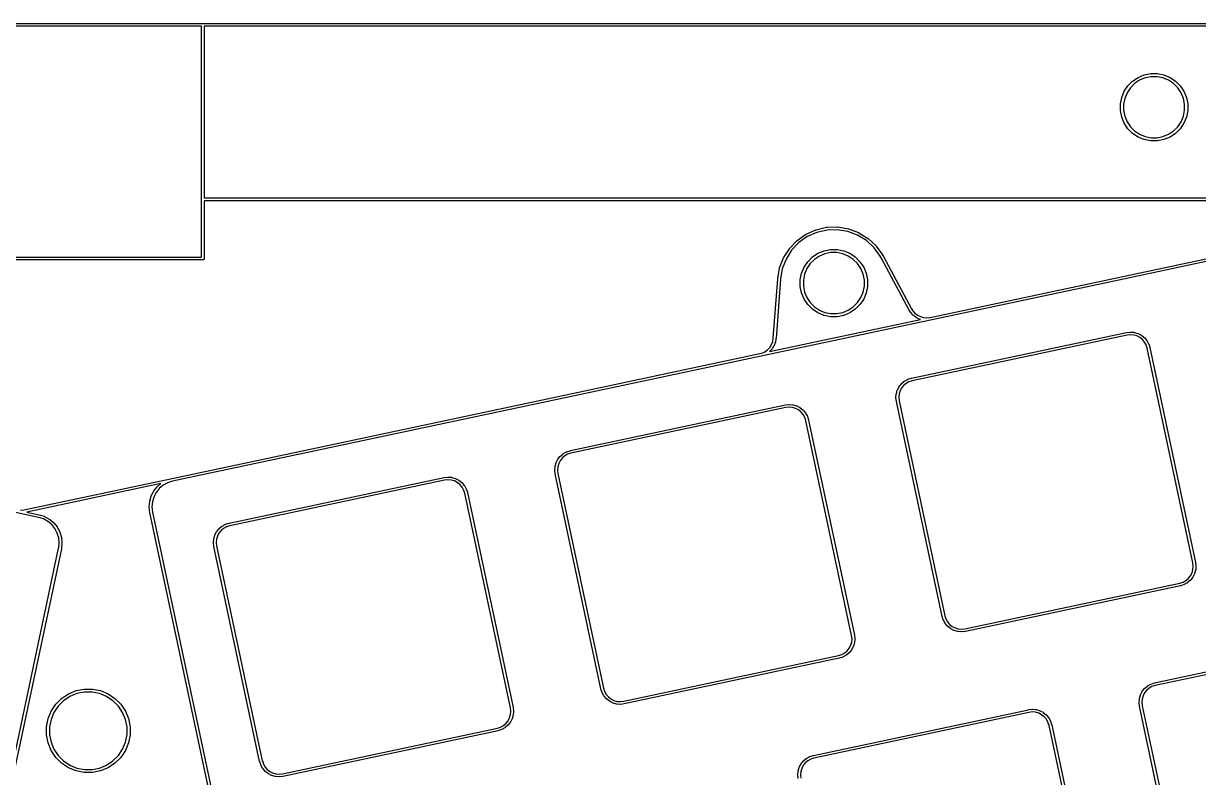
# Model space of a CAD drawing. Extents: x 59 to 2996, y -153 to 1402.
# Drawn here: x 655 to 719.1, y 512.1 to 553.3 of the extents above; entities that cross this region are included whole.
import ezdxf

# ---------------------------------------------------------------- set-up
doc = ezdxf.new("R2010")
doc.units = 0
doc.layers.add('BLACK', color=7, linetype='CONTINUOUS')

msp = doc.modelspace()

# ---------------------------------------------------------------- linework, layer by layer
at = {"layer": 'BLACK', "linetype": 'Continuous'}
for p, q in [((654.057, 553.249), (664.75, 553.249)), ((664.679, 553.099), (654.129, 553.099)), ((664.679, 553.031), (664.679, 553.099)), ((664.75, 553.249), (664.754, 553.25)), ((664.754, 553.25), (664.757, 553.249)), ((664.757, 553.249), (809.125, 553.249)), ((809.125, 553.099), (664.829, 553.099)), ((664.829, 553.099), (664.829, 543.719)), ((664.679, 551.178), (664.679, 553.031)), ((664.679, 543.648), (664.679, 551.178)), ((664.679, 551.178), (664.679, 551.178)), ((715.277, 549.845), (715.532, 550.101)), ((715.64, 549.969), (715.408, 549.737)), ((715.532, 550.101), (715.833, 550.301)), ((715.913, 550.152), (715.64, 549.969)), ((715.833, 550.301), (716.167, 550.44)), ((716.217, 550.277), (715.913, 550.152)), ((716.167, 550.44), (716.522, 550.51)), ((716.539, 550.341), (716.217, 550.277)), ((716.522, 550.51), (716.884, 550.51)), ((716.867, 550.341), (716.539, 550.341)), ((717.189, 550.277), (716.867, 550.341)), ((716.884, 550.51), (717.238, 550.44)), ((717.492, 550.152), (717.189, 550.277)), ((717.238, 550.44), (717.572, 550.301)), ((717.765, 549.969), (717.492, 550.152)), ((717.572, 550.301), (717.873, 550.101)), ((717.998, 549.737), (717.765, 549.969)), ((717.873, 550.101), (718.129, 549.845)), ((714.937, 549.21), (715.076, 549.544)), ((715.076, 549.544), (715.277, 549.845)), ((715.226, 549.464), (715.1, 549.161)), ((715.408, 549.737), (715.226, 549.464)), ((718.18, 549.464), (717.998, 549.737)), ((718.129, 549.845), (718.33, 549.544)), ((718.306, 549.161), (718.18, 549.464)), ((718.33, 549.544), (718.468, 549.21)), ((714.867, 548.855), (714.937, 549.21)), ((714.867, 548.494), (714.867, 548.855)), ((715.1, 549.161), (715.036, 548.839)), ((715.036, 548.839), (715.036, 548.51)), ((718.37, 548.839), (718.306, 549.161)), ((718.37, 548.51), (718.37, 548.839)), ((718.468, 549.21), (718.539, 548.855)), ((718.539, 548.855), (718.539, 548.494)), ((714.937, 548.139), (714.867, 548.494)), ((715.076, 547.805), (714.937, 548.139)), ((715.036, 548.51), (715.1, 548.188)), ((715.1, 548.188), (715.226, 547.885)), ((718.18, 547.885), (718.306, 548.188)), ((718.306, 548.188), (718.37, 548.51)), ((718.468, 548.139), (718.33, 547.805)), ((718.539, 548.494), (718.468, 548.139)), ((715.277, 547.504), (715.076, 547.805)), ((715.226, 547.885), (715.408, 547.612)), ((715.532, 547.248), (715.277, 547.504)), ((715.408, 547.612), (715.64, 547.38)), ((715.64, 547.38), (715.913, 547.197)), ((717.492, 547.197), (717.765, 547.38)), ((717.765, 547.38), (717.998, 547.612)), ((718.129, 547.504), (717.873, 547.248)), ((717.998, 547.612), (718.18, 547.885)), ((718.33, 547.805), (718.129, 547.504)), ((715.833, 547.047), (715.532, 547.248)), ((716.167, 546.909), (715.833, 547.047)), ((715.913, 547.197), (716.217, 547.071)), ((716.522, 546.838), (716.167, 546.909)), ((716.217, 547.071), (716.539, 547.007)), ((716.884, 546.838), (716.522, 546.838)), ((716.539, 547.007), (716.867, 547.007)), ((716.867, 547.007), (717.189, 547.071)), ((717.238, 546.909), (716.884, 546.838)), ((717.189, 547.071), (717.492, 547.197)), ((717.572, 547.047), (717.238, 546.909)), ((717.873, 547.248), (717.572, 547.047)), ((664.678, 543.644), (664.679, 543.648)), ((664.679, 543.641), (664.678, 543.644)), ((664.679, 540.484), (664.679, 543.641)), ((664.829, 543.719), (735.174, 543.719)), ((734.469, 543.569), (664.829, 543.569)), ((664.829, 543.569), (664.829, 540.412)), ((735.19, 543.569), (714.774, 539.23)), ((655.783, 526.269), (578.992, 542.592)), ((697.207, 541.394), (697.685, 541.733)), ((697.766, 541.606), (697.3, 541.276)), ((697.685, 541.733), (697.685, 541.733)), ((697.685, 541.733), (697.685, 541.733)), ((697.685, 541.733), (697.686, 541.733)), ((697.686, 541.733), (697.692, 541.737)), ((697.692, 541.737), (697.698, 541.74)), ((697.698, 541.74), (698.232, 541.979)), ((698.287, 541.84), (697.766, 541.606)), ((698.232, 541.979), (698.233, 541.98)), ((698.232, 541.979), (698.232, 541.979)), ((698.232, 541.979), (698.232, 541.979)), ((698.233, 541.98), (698.239, 541.982)), ((698.239, 541.982), (698.246, 541.984)), ((698.246, 541.984), (698.817, 542.115)), ((698.843, 541.967), (698.287, 541.84)), ((698.817, 542.115), (698.817, 542.115)), ((698.817, 542.115), (698.817, 542.115)), ((698.817, 542.115), (698.818, 542.115)), ((698.818, 542.115), (698.824, 542.116)), ((698.824, 542.116), (698.831, 542.117)), ((698.831, 542.117), (699.416, 542.135)), ((699.414, 541.985), (698.843, 541.967)), ((699.977, 541.891), (699.414, 541.985)), ((699.416, 542.135), (699.416, 542.135)), ((699.416, 542.135), (699.416, 542.135)), ((699.416, 542.135), (699.417, 542.135)), ((699.417, 542.135), (699.424, 542.134)), ((699.424, 542.134), (699.431, 542.134)), ((699.431, 542.134), (700.008, 542.038)), ((700.511, 541.689), (699.977, 541.891)), ((700.008, 542.038), (700.009, 542.037)), ((700.009, 542.037), (700.016, 542.036)), ((700.016, 542.036), (700.023, 542.034)), ((700.023, 542.034), (700.57, 541.827)), ((700.995, 541.388), (700.511, 541.689)), ((700.57, 541.827), (700.571, 541.827)), ((700.571, 541.827), (700.577, 541.824)), ((700.577, 541.824), (700.584, 541.821)), ((700.584, 541.821), (701.081, 541.512)), ((696.472, 540.453), (696.785, 540.948)), ((696.785, 540.949), (696.789, 540.954)), ((696.785, 540.948), (696.785, 540.949)), ((696.785, 540.948), (696.785, 540.948)), ((696.785, 540.948), (696.785, 540.948)), ((696.789, 540.954), (696.794, 540.959)), ((696.794, 540.959), (697.196, 541.384)), ((697.3, 541.276), (696.908, 540.862)), ((697.196, 541.384), (697.197, 541.385)), ((697.197, 541.385), (697.202, 541.39)), ((697.202, 541.39), (697.207, 541.394)), ((698.681, 540.832), (699.036, 540.903)), ((699.036, 540.903), (699.397, 540.903)), ((699.397, 540.903), (699.752, 540.832)), ((701.412, 540.998), (700.995, 541.388)), ((701.081, 541.512), (701.081, 541.512)), ((701.081, 541.512), (701.081, 541.512)), ((701.081, 541.512), (701.082, 541.511)), ((701.082, 541.511), (701.087, 541.507)), ((701.087, 541.507), (701.092, 541.503)), ((701.092, 541.503), (701.52, 541.103)), ((701.748, 540.533), (701.412, 540.998)), ((701.52, 541.103), (701.52, 541.103)), ((701.52, 541.103), (701.52, 541.103)), ((701.52, 541.103), (701.521, 541.102)), ((701.521, 541.102), (701.525, 541.097)), ((701.525, 541.097), (701.53, 541.092)), ((701.53, 541.092), (701.872, 540.617)), ((655.207, 540.334), (654.057, 540.334)), ((654.129, 540.484), (655.207, 540.484)), ((655.207, 540.484), (663.6, 540.484)), ((663.607, 540.334), (655.207, 540.334)), ((655.207, 540.334), (655.207, 540.334)), ((663.6, 540.484), (664.679, 540.484)), ((663.6, 540.484), (663.6, 540.484)), ((664.75, 540.334), (663.607, 540.334)), ((663.607, 540.334), (663.607, 540.334)), ((664.754, 540.333), (664.75, 540.334)), ((664.757, 540.334), (664.754, 540.333)), ((664.768, 540.335), (664.757, 540.334)), ((664.757, 540.334), (664.757, 540.334)), ((664.782, 540.339), (664.768, 540.335)), ((664.795, 540.346), (664.782, 540.339)), ((664.807, 540.355), (664.795, 540.346)), ((664.816, 540.367), (664.807, 540.355)), ((664.807, 540.355), (664.807, 540.355)), ((664.823, 540.38), (664.816, 540.367)), ((664.827, 540.394), (664.823, 540.38)), ((664.829, 540.405), (664.827, 540.394)), ((664.829, 540.412), (664.829, 540.409)), ((664.829, 540.409), (664.829, 540.405)), ((664.829, 540.405), (664.829, 540.405)), ((696.255, 539.893), (696.466, 540.44)), ((696.603, 540.379), (696.398, 539.846)), ((696.466, 540.441), (696.469, 540.447)), ((696.466, 540.44), (696.466, 540.441)), ((696.466, 540.44), (696.466, 540.44)), ((696.466, 540.44), (696.466, 540.44)), ((696.469, 540.447), (696.472, 540.453)), ((696.908, 540.862), (696.603, 540.379)), ((697.79, 540.237), (698.046, 540.493)), ((698.154, 540.361), (697.922, 540.129)), ((698.046, 540.493), (698.347, 540.694)), ((698.427, 540.544), (698.154, 540.361)), ((698.347, 540.694), (698.681, 540.832)), ((698.73, 540.67), (698.427, 540.544)), ((699.052, 540.734), (698.73, 540.67)), ((699.381, 540.734), (699.052, 540.734)), ((699.703, 540.67), (699.381, 540.734)), ((700.006, 540.544), (699.703, 540.67)), ((699.752, 540.832), (700.086, 540.694)), ((700.279, 540.361), (700.006, 540.544)), ((700.086, 540.694), (700.387, 540.493)), ((700.511, 540.129), (700.279, 540.361)), ((700.387, 540.493), (700.643, 540.237)), ((701.793, 540.451), (701.748, 540.533)), ((703.334, 537.586), (701.793, 540.451)), ((701.872, 540.617), (701.873, 540.616)), ((701.873, 540.616), (701.874, 540.613)), ((701.874, 540.613), (701.876, 540.61)), ((701.876, 540.61), (701.923, 540.526)), ((701.923, 540.526), (701.923, 540.526)), ((701.923, 540.526), (701.925, 540.523)), ((701.925, 540.523), (701.925, 540.523)), ((701.925, 540.523), (701.925, 540.523)), ((701.925, 540.523), (703.463, 537.662)), ((704.475, 537.194), (721.572, 540.828)), ((696.152, 539.31), (696.251, 539.879)), ((696.251, 539.88), (696.253, 539.887)), ((696.251, 539.879), (696.251, 539.88)), ((696.251, 539.879), (696.251, 539.879)), ((696.251, 539.879), (696.251, 539.879)), ((696.253, 539.887), (696.255, 539.893)), ((696.398, 539.846), (696.299, 539.28)), ((697.451, 539.602), (697.589, 539.936)), ((697.589, 539.936), (697.79, 540.237)), ((697.739, 539.856), (697.614, 539.553)), ((697.922, 540.129), (697.739, 539.856)), ((700.694, 539.856), (700.511, 540.129)), ((700.643, 540.237), (700.844, 539.936)), ((700.819, 539.553), (700.694, 539.856)), ((700.844, 539.936), (700.982, 539.602)), ((695.909, 536.058), (696.15, 539.299)), ((696.299, 539.28), (696.058, 536.039)), ((696.15, 539.299), (696.152, 539.31)), ((696.152, 539.31), (696.152, 539.31)), ((697.381, 539.248), (697.451, 539.602)), ((697.381, 538.886), (697.381, 539.248)), ((697.614, 539.553), (697.55, 539.231)), ((697.55, 539.231), (697.55, 538.902)), ((700.884, 539.231), (700.819, 539.553)), ((700.884, 538.902), (700.884, 539.231)), ((700.982, 539.602), (701.053, 539.248)), ((701.053, 539.248), (701.053, 538.886)), ((714.774, 539.23), (704.499, 537.046)), ((697.451, 538.531), (697.381, 538.886)), ((697.589, 538.197), (697.451, 538.531)), ((697.55, 538.902), (697.614, 538.58)), ((697.614, 538.58), (697.739, 538.277)), ((700.694, 538.277), (700.819, 538.58)), ((700.819, 538.58), (700.884, 538.902)), ((700.982, 538.531), (700.844, 538.197)), ((701.053, 538.886), (700.982, 538.531)), ((697.79, 537.896), (697.589, 538.197)), ((697.739, 538.277), (697.922, 538.004)), ((698.046, 537.64), (697.79, 537.896)), ((697.922, 538.004), (698.154, 537.772)), ((698.154, 537.772), (698.427, 537.589)), ((700.006, 537.589), (700.279, 537.772)), ((700.279, 537.772), (700.511, 538.004)), ((700.643, 537.896), (700.387, 537.64)), ((700.511, 538.004), (700.694, 538.277)), ((700.844, 538.197), (700.643, 537.896)), ((704.499, 537.046), (685.657, 533.041)), ((695.71, 535.331), (703.943, 537.081)), ((698.347, 537.44), (698.046, 537.64)), ((698.681, 537.301), (698.347, 537.44)), ((698.427, 537.589), (698.73, 537.464)), ((699.036, 537.231), (698.681, 537.301)), ((698.73, 537.464), (699.052, 537.4)), ((699.397, 537.231), (699.036, 537.231)), ((699.052, 537.4), (699.381, 537.4)), ((699.381, 537.4), (699.703, 537.464)), ((699.752, 537.301), (699.397, 537.231)), ((699.703, 537.464), (700.006, 537.589)), ((700.086, 537.44), (699.752, 537.301)), ((700.387, 537.64), (700.086, 537.44)), ((703.335, 537.584), (703.334, 537.586)), ((703.394, 537.488), (703.335, 537.584)), ((703.397, 537.484), (703.394, 537.488)), ((703.4, 537.479), (703.397, 537.484)), ((703.527, 537.33), (703.4, 537.479)), ((703.4, 537.479), (703.4, 537.479)), ((703.463, 537.662), (703.518, 537.571)), ((703.518, 537.571), (703.636, 537.433)), ((703.532, 537.325), (703.527, 537.33)), ((703.537, 537.32), (703.532, 537.325)), ((703.69, 537.199), (703.537, 537.32)), ((703.537, 537.32), (703.537, 537.32)), ((703.537, 537.32), (703.537, 537.32)), ((703.537, 537.32), (703.537, 537.32)), ((703.636, 537.433), (703.778, 537.321)), ((703.696, 537.195), (703.69, 537.199)), ((703.702, 537.191), (703.696, 537.195)), ((703.703, 537.191), (703.702, 537.191)), ((703.876, 537.101), (703.703, 537.191)), ((703.703, 537.191), (703.703, 537.191)), ((703.703, 537.191), (703.703, 537.191)), ((703.778, 537.321), (703.938, 537.238)), ((703.883, 537.099), (703.876, 537.101)), ((703.889, 537.096), (703.883, 537.099)), ((703.89, 537.096), (703.889, 537.096)), ((703.943, 537.081), (703.89, 537.096)), ((703.938, 537.238), (704.112, 537.189)), ((704.112, 537.189), (704.292, 537.173)), ((704.292, 537.173), (704.475, 537.194)), ((704.499, 537.046), (704.499, 537.046)), ((695.813, 535.708), (695.877, 535.876)), ((695.877, 535.876), (695.909, 536.058)), ((696.02, 535.829), (695.95, 535.647)), ((696.022, 535.836), (696.02, 535.829)), ((696.024, 535.842), (696.022, 535.836)), ((696.056, 536.028), (696.024, 535.843)), ((696.024, 535.843), (696.024, 535.843)), ((696.024, 535.843), (696.024, 535.843)), ((696.024, 535.843), (696.024, 535.842)), ((696.058, 536.039), (696.056, 536.028)), ((703.46, 533.877), (715.201, 536.372)), ((715.225, 536.224), (703.491, 533.73)), ((715.201, 536.372), (715.205, 536.373)), ((715.205, 536.373), (715.399, 536.394)), ((715.205, 536.373), (715.205, 536.373)), ((715.408, 536.245), (715.225, 536.224)), ((715.399, 536.394), (715.4, 536.395)), ((715.399, 536.394), (715.399, 536.394)), ((715.4, 536.395), (715.407, 536.395)), ((715.407, 536.395), (715.414, 536.395)), ((715.588, 536.229), (715.408, 536.245)), ((715.414, 536.395), (715.608, 536.378)), ((715.762, 536.18), (715.588, 536.229)), ((715.608, 536.378), (715.609, 536.378)), ((715.609, 536.378), (715.616, 536.377)), ((715.616, 536.377), (715.622, 536.376)), ((715.622, 536.376), (715.81, 536.322)), ((715.922, 536.097), (715.762, 536.18)), ((715.81, 536.322), (715.81, 536.322)), ((715.81, 536.322), (715.811, 536.322)), ((715.811, 536.322), (715.817, 536.319)), ((715.817, 536.319), (715.824, 536.316)), ((715.824, 536.316), (715.997, 536.227)), ((716.064, 535.985), (715.922, 536.097)), ((715.997, 536.227), (715.997, 536.227)), ((715.997, 536.227), (715.997, 536.227)), ((715.997, 536.227), (715.998, 536.227)), ((715.998, 536.227), (716.004, 536.223)), ((716.004, 536.223), (716.01, 536.219)), ((716.01, 536.219), (716.163, 536.098)), ((716.181, 535.848), (716.064, 535.985)), ((716.163, 536.098), (716.163, 536.098)), ((716.163, 536.098), (716.163, 536.098)), ((716.163, 536.098), (716.163, 536.097)), ((716.163, 536.097), (716.168, 536.093)), ((716.168, 536.093), (716.173, 536.088)), ((716.173, 536.088), (716.3, 535.939)), ((716.269, 535.69), (716.181, 535.848)), ((716.3, 535.939), (716.3, 535.939)), ((716.3, 535.939), (716.3, 535.939)), ((716.3, 535.939), (716.3, 535.939)), ((716.3, 535.939), (716.304, 535.933)), ((716.304, 535.933), (716.308, 535.927)), ((716.308, 535.927), (716.403, 535.757)), ((716.403, 535.757), (716.404, 535.756)), ((684.418, 532.931), (695.176, 535.218)), ((695.176, 535.218), (695.279, 535.246)), ((695.279, 535.246), (695.445, 535.32)), ((695.445, 535.32), (695.592, 535.424)), ((695.592, 535.424), (695.716, 535.555)), ((695.83, 535.457), (695.71, 535.331)), ((695.716, 535.555), (695.813, 535.708)), ((695.834, 535.463), (695.83, 535.457)), ((695.839, 535.468), (695.834, 535.463)), ((695.943, 535.634), (695.839, 535.469)), ((695.839, 535.469), (695.839, 535.469)), ((695.839, 535.469), (695.839, 535.469)), ((695.839, 535.469), (695.839, 535.468)), ((695.946, 535.64), (695.943, 535.634)), ((695.95, 535.646), (695.946, 535.64)), ((695.95, 535.647), (695.95, 535.647)), ((695.95, 535.647), (695.95, 535.647)), ((695.95, 535.647), (695.95, 535.646)), ((716.325, 535.515), (716.269, 535.69)), ((716.326, 535.512), (716.325, 535.515)), ((718.82, 523.778), (716.326, 535.512)), ((716.404, 535.756), (716.406, 535.75)), ((716.406, 535.75), (716.409, 535.744)), ((716.409, 535.744), (716.469, 535.558)), ((716.469, 535.558), (716.47, 535.557)), ((716.47, 535.557), (716.47, 535.554)), ((716.47, 535.554), (716.471, 535.551)), ((716.471, 535.551), (716.472, 535.547)), ((716.472, 535.547), (716.472, 535.547)), ((716.472, 535.547), (718.968, 523.802)), ((703.26, 533.813), (703.446, 533.873)), ((703.446, 533.873), (703.447, 533.873)), ((703.447, 533.873), (703.45, 533.874)), ((703.45, 533.874), (703.453, 533.875)), ((703.453, 533.875), (703.456, 533.876)), ((703.456, 533.876), (703.456, 533.876)), ((703.456, 533.876), (703.46, 533.876)), ((703.46, 533.876), (703.46, 533.877)), ((703.46, 533.877), (703.46, 533.877)), ((702.628, 533.026), (702.682, 533.214)), ((702.682, 533.215), (702.685, 533.221)), ((702.682, 533.214), (702.682, 533.215)), ((702.682, 533.214), (702.682, 533.214)), ((702.682, 533.214), (702.682, 533.214)), ((702.685, 533.221), (702.687, 533.227)), ((702.687, 533.227), (702.776, 533.401)), ((702.776, 533.401), (702.777, 533.402)), ((702.777, 533.402), (702.78, 533.408)), ((702.78, 533.408), (702.784, 533.413)), ((702.784, 533.413), (702.905, 533.566)), ((702.906, 533.326), (702.824, 533.165)), ((702.905, 533.566), (702.906, 533.567)), ((702.906, 533.567), (702.911, 533.572)), ((703.018, 533.467), (702.906, 533.326)), ((702.911, 533.572), (702.916, 533.577)), ((702.916, 533.577), (703.064, 533.703)), ((703.156, 533.584), (703.018, 533.467)), ((703.064, 533.703), (703.065, 533.704)), ((703.064, 533.703), (703.064, 533.703)), ((703.064, 533.703), (703.064, 533.703)), ((703.065, 533.704), (703.071, 533.708)), ((703.071, 533.708), (703.076, 533.712)), ((703.076, 533.712), (703.247, 533.807)), ((703.313, 533.672), (703.156, 533.584)), ((703.247, 533.807), (703.254, 533.81)), ((703.247, 533.807), (703.247, 533.807)), ((703.247, 533.807), (703.247, 533.807)), ((703.247, 533.807), (703.247, 533.807)), ((703.254, 533.81), (703.26, 533.813)), ((703.488, 533.729), (703.313, 533.672)), ((703.491, 533.73), (703.488, 533.729)), ((703.491, 533.73), (703.491, 533.73)), ((663.079, 528.395), (684.418, 532.931)), ((685.657, 533.041), (663.109, 528.248)), ((702.609, 532.817), (702.625, 533.012)), ((702.609, 532.811), (702.609, 532.817)), ((702.609, 532.804), (702.609, 532.811)), ((702.609, 532.803), (702.609, 532.804)), ((702.631, 532.609), (702.609, 532.803)), ((702.625, 533.013), (702.627, 533.02)), ((702.625, 533.012), (702.625, 533.013)), ((702.627, 533.02), (702.628, 533.026)), ((702.631, 532.605), (702.631, 532.609)), ((702.631, 532.609), (702.631, 532.609)), ((705.128, 520.86), (702.631, 532.605)), ((702.774, 532.992), (702.759, 532.812)), ((702.759, 532.812), (702.779, 532.629)), ((702.824, 533.165), (702.774, 532.992)), ((702.779, 532.629), (705.274, 520.895)), ((684.826, 529.916), (696.568, 532.412)), ((696.592, 532.263), (684.858, 529.769)), ((696.568, 532.412), (696.571, 532.412)), ((696.571, 532.412), (696.765, 532.434)), ((696.571, 532.412), (696.571, 532.412)), ((696.775, 532.284), (696.592, 532.263)), ((696.765, 532.434), (696.766, 532.434)), ((696.766, 532.434), (696.773, 532.434)), ((696.773, 532.434), (696.78, 532.434)), ((696.954, 532.269), (696.775, 532.284)), ((696.78, 532.434), (696.974, 532.418)), ((697.128, 532.219), (696.954, 532.269)), ((696.974, 532.418), (696.975, 532.417)), ((696.975, 532.417), (696.982, 532.416)), ((696.982, 532.416), (696.989, 532.415)), ((696.989, 532.415), (697.176, 532.361)), ((697.288, 532.136), (697.128, 532.219)), ((697.176, 532.361), (697.176, 532.361)), ((697.176, 532.361), (697.176, 532.361)), ((697.176, 532.361), (697.177, 532.361)), ((697.177, 532.361), (697.184, 532.358)), ((697.184, 532.358), (697.19, 532.356)), ((697.19, 532.356), (697.364, 532.267)), ((697.43, 532.024), (697.288, 532.136)), ((697.364, 532.267), (697.364, 532.267)), ((697.364, 532.267), (697.364, 532.267)), ((697.364, 532.267), (697.364, 532.266)), ((697.364, 532.266), (697.37, 532.262)), ((697.37, 532.262), (697.376, 532.259)), ((697.376, 532.259), (697.529, 532.137)), ((697.547, 531.887), (697.43, 532.024)), ((697.529, 532.137), (697.53, 532.137)), ((697.53, 532.137), (697.534, 532.132)), ((697.534, 532.132), (697.539, 532.127)), ((697.539, 532.127), (697.666, 531.979)), ((697.666, 531.979), (697.667, 531.978)), ((697.667, 531.978), (697.67, 531.972)), ((697.67, 531.972), (697.674, 531.967)), ((697.674, 531.967), (697.769, 531.796)), ((697.635, 531.729), (697.547, 531.887)), ((697.692, 531.554), (697.635, 531.729)), ((697.692, 531.551), (697.692, 531.554)), ((700.187, 519.817), (697.692, 531.551)), ((697.769, 531.796), (697.769, 531.796)), ((697.769, 531.796), (697.769, 531.796)), ((697.769, 531.796), (697.77, 531.795)), ((697.77, 531.795), (697.773, 531.789)), ((697.773, 531.789), (697.775, 531.783)), ((697.775, 531.783), (697.836, 531.597)), ((697.836, 531.597), (697.836, 531.596)), ((697.836, 531.596), (697.837, 531.593)), ((697.837, 531.593), (697.838, 531.59)), ((697.838, 531.59), (697.838, 531.586)), ((697.838, 531.586), (697.838, 531.586)), ((697.838, 531.586), (700.335, 519.841)), ((684.053, 529.267), (684.143, 529.44)), ((684.143, 529.441), (684.147, 529.447)), ((684.143, 529.44), (684.143, 529.441)), ((684.147, 529.447), (684.15, 529.453)), ((684.15, 529.453), (684.272, 529.606)), ((684.273, 529.365), (684.19, 529.205)), ((684.272, 529.606), (684.277, 529.611)), ((684.272, 529.606), (684.272, 529.606)), ((684.272, 529.606), (684.272, 529.606)), ((684.272, 529.606), (684.272, 529.606)), ((684.385, 529.507), (684.273, 529.365)), ((684.277, 529.611), (684.282, 529.616)), ((684.282, 529.616), (684.43, 529.743)), ((684.522, 529.624), (684.385, 529.507)), ((684.43, 529.743), (684.43, 529.743)), ((684.43, 529.743), (684.43, 529.743)), ((684.43, 529.743), (684.431, 529.743)), ((684.431, 529.743), (684.437, 529.747)), ((684.437, 529.747), (684.442, 529.751)), ((684.442, 529.751), (684.613, 529.846)), ((684.68, 529.712), (684.522, 529.624)), ((684.613, 529.846), (684.614, 529.847)), ((684.614, 529.847), (684.62, 529.849)), ((684.62, 529.849), (684.626, 529.852)), ((684.626, 529.852), (684.812, 529.912)), ((684.855, 529.768), (684.68, 529.712)), ((684.812, 529.912), (684.813, 529.913)), ((684.813, 529.913), (684.816, 529.913)), ((684.816, 529.913), (684.819, 529.914)), ((684.819, 529.914), (684.823, 529.915)), ((684.823, 529.915), (684.826, 529.916)), ((684.823, 529.915), (684.823, 529.915)), ((684.826, 529.916), (684.826, 529.916)), ((684.826, 529.916), (684.826, 529.916)), ((684.858, 529.769), (684.855, 529.768)), ((684.858, 529.769), (684.858, 529.769)), ((683.975, 528.857), (683.991, 529.051)), ((683.975, 528.85), (683.975, 528.857)), ((683.975, 528.843), (683.975, 528.85)), ((683.975, 528.842), (683.975, 528.843)), ((683.997, 528.653), (683.975, 528.842)), ((683.991, 529.051), (683.992, 529.052)), ((683.992, 529.052), (683.993, 529.059)), ((683.993, 529.059), (683.994, 529.066)), ((683.994, 529.066), (684.048, 529.253)), ((684.048, 529.254), (684.051, 529.26)), ((684.048, 529.253), (684.048, 529.254)), ((684.051, 529.26), (684.053, 529.267)), ((684.14, 529.031), (684.125, 528.851)), ((684.125, 528.851), (684.146, 528.668)), ((684.19, 529.205), (684.14, 529.031)), ((654.987, 526.675), (663.075, 528.394)), ((662.464, 528.111), (655.152, 526.557)), ((662.279, 527.954), (662.464, 528.111)), ((662.836, 528.16), (662.593, 528.024)), ((663.104, 528.247), (662.836, 528.16)), ((663.075, 528.394), (663.079, 528.395)), ((663.075, 528.394), (663.075, 528.394)), ((663.079, 528.395), (663.079, 528.395)), ((663.079, 528.395), (663.079, 528.395)), ((663.109, 528.248), (663.104, 528.247)), ((666.192, 525.955), (677.934, 528.451)), ((677.958, 528.303), (666.224, 525.808)), ((677.934, 528.451), (677.945, 528.452)), ((677.945, 528.452), (678.132, 528.473)), ((677.945, 528.452), (677.945, 528.452)), ((678.141, 528.323), (677.958, 528.303)), ((678.132, 528.473), (678.133, 528.473)), ((678.133, 528.473), (678.139, 528.473)), ((678.139, 528.473), (678.146, 528.473)), ((678.321, 528.308), (678.141, 528.323)), ((678.146, 528.473), (678.341, 528.457)), ((678.494, 528.258), (678.321, 528.308)), ((678.341, 528.457), (678.342, 528.457)), ((678.342, 528.457), (678.348, 528.455)), ((678.348, 528.455), (678.355, 528.454)), ((678.355, 528.454), (678.543, 528.4)), ((678.655, 528.176), (678.494, 528.258)), ((678.543, 528.4), (678.544, 528.4)), ((678.544, 528.4), (678.55, 528.398)), ((678.55, 528.398), (678.556, 528.395)), ((678.556, 528.395), (678.73, 528.306)), ((678.796, 528.064), (678.655, 528.176)), ((678.73, 528.306), (678.73, 528.306)), ((678.73, 528.306), (678.73, 528.306)), ((678.73, 528.306), (678.731, 528.305)), ((678.731, 528.305), (678.736, 528.302)), ((678.736, 528.302), (678.742, 528.298)), ((678.742, 528.298), (678.895, 528.177)), ((678.913, 527.926), (678.796, 528.064)), ((678.895, 528.177), (678.896, 528.176)), ((678.896, 528.176), (678.901, 528.171)), ((678.901, 528.171), (678.906, 528.167)), ((678.906, 528.167), (679.032, 528.018)), ((683.998, 528.644), (683.997, 528.653)), ((686.494, 516.899), (683.998, 528.644)), ((684.146, 528.668), (686.64, 516.934)), ((661.859, 527.146), (661.94, 527.427)), ((661.94, 527.428), (661.943, 527.435)), ((661.94, 527.427), (661.94, 527.428)), ((661.943, 527.435), (661.945, 527.441)), ((661.945, 527.441), (662.079, 527.701)), ((662.079, 527.702), (662.083, 527.708)), ((662.079, 527.701), (662.079, 527.702)), ((662.079, 527.701), (662.079, 527.701)), ((662.079, 527.701), (662.079, 527.701)), ((662.209, 527.626), (662.082, 527.379)), ((662.083, 527.708), (662.087, 527.714)), ((662.087, 527.714), (662.269, 527.943)), ((662.382, 527.844), (662.209, 527.626)), ((662.269, 527.944), (662.274, 527.949)), ((662.269, 527.943), (662.269, 527.944)), ((662.269, 527.943), (662.269, 527.943)), ((662.269, 527.943), (662.269, 527.943)), ((662.274, 527.949), (662.279, 527.954)), ((662.593, 528.024), (662.382, 527.844)), ((679.001, 527.769), (678.913, 527.926)), ((679.058, 527.594), (679.001, 527.769)), ((679.032, 528.018), (679.033, 528.017)), ((679.033, 528.017), (679.037, 528.011)), ((679.037, 528.011), (679.04, 528.006)), ((679.04, 528.006), (679.136, 527.836)), ((679.059, 527.591), (679.058, 527.594)), ((681.553, 515.857), (679.059, 527.591)), ((679.136, 527.836), (679.136, 527.835)), ((679.136, 527.835), (679.136, 527.835)), ((679.136, 527.835), (679.136, 527.835)), ((679.136, 527.835), (679.139, 527.828)), ((679.139, 527.828), (679.142, 527.822)), ((679.142, 527.822), (679.202, 527.636)), ((679.202, 527.636), (679.202, 527.635)), ((679.202, 527.635), (679.203, 527.632)), ((679.203, 527.632), (679.204, 527.629)), ((679.204, 527.629), (679.205, 527.626)), ((679.205, 527.626), (679.205, 527.626)), ((679.205, 527.626), (681.701, 515.881)), ((661.832, 526.84), (661.856, 527.132)), ((661.832, 526.833), (661.832, 526.84)), ((661.832, 526.826), (661.832, 526.833)), ((661.832, 526.825), (661.832, 526.826)), ((661.864, 526.538), (661.832, 526.825)), ((661.856, 527.133), (661.858, 527.139)), ((661.856, 527.132), (661.856, 527.133)), ((661.858, 527.139), (661.859, 527.146)), ((662.005, 527.112), (661.982, 526.835)), ((661.982, 526.835), (662.013, 526.555)), ((662.082, 527.379), (662.005, 527.112)), ((654.804, 526.654), (654.987, 526.675)), ((655.152, 526.557), (655.822, 526.414)), ((656.052, 526.184), (655.783, 526.269)), ((655.822, 526.414), (655.825, 526.413)), ((655.825, 526.413), (655.825, 526.413)), ((655.825, 526.413), (656.104, 526.325)), ((656.296, 526.05), (656.052, 526.184)), ((656.104, 526.325), (656.104, 526.325)), ((656.104, 526.325), (656.104, 526.325)), ((656.104, 526.325), (656.105, 526.324)), ((656.105, 526.324), (656.111, 526.322)), ((656.111, 526.322), (656.118, 526.319)), ((656.118, 526.319), (656.374, 526.178)), ((656.374, 526.178), (656.374, 526.178)), ((656.374, 526.178), (656.374, 526.178)), ((656.374, 526.178), (656.375, 526.177)), ((656.375, 526.177), (656.381, 526.173)), ((656.381, 526.173), (656.386, 526.17)), ((656.386, 526.17), (656.611, 525.981)), ((661.865, 526.531), (661.864, 526.538)), ((665.501, 509.427), (661.865, 526.531)), ((662.013, 526.555), (665.662, 509.389)), ((656.509, 525.871), (656.296, 526.05)), ((656.683, 525.655), (656.509, 525.871)), ((656.611, 525.981), (656.611, 525.981)), ((656.611, 525.981), (656.611, 525.981)), ((656.611, 525.981), (656.611, 525.981)), ((656.611, 525.981), (656.616, 525.976)), ((656.616, 525.976), (656.621, 525.971)), ((656.621, 525.971), (656.804, 525.743)), ((656.812, 525.408), (656.683, 525.655)), ((656.804, 525.743), (656.804, 525.743)), ((656.804, 525.743), (656.804, 525.743)), ((656.804, 525.743), (656.805, 525.742)), ((656.805, 525.742), (656.809, 525.736)), ((656.809, 525.736), (656.812, 525.731)), ((656.812, 525.731), (656.948, 525.471)), ((665.513, 525.486), (665.517, 525.492)), ((665.517, 525.492), (665.638, 525.645)), ((665.638, 525.645), (665.639, 525.646)), ((665.639, 525.646), (665.643, 525.65)), ((665.751, 525.546), (665.639, 525.404)), ((665.643, 525.65), (665.648, 525.655)), ((665.648, 525.655), (665.797, 525.782)), ((665.888, 525.663), (665.751, 525.546)), ((665.797, 525.782), (665.798, 525.783)), ((665.797, 525.782), (665.797, 525.782)), ((665.797, 525.782), (665.797, 525.782)), ((665.798, 525.783), (665.803, 525.786)), ((665.803, 525.786), (665.809, 525.79)), ((665.809, 525.79), (665.979, 525.885)), ((666.046, 525.751), (665.888, 525.663)), ((665.979, 525.885), (665.98, 525.886)), ((665.979, 525.885), (665.979, 525.885)), ((665.979, 525.885), (665.979, 525.885)), ((665.98, 525.886), (665.986, 525.889)), ((665.986, 525.889), (665.993, 525.891)), ((665.993, 525.891), (666.178, 525.952)), ((666.221, 525.808), (666.046, 525.751)), ((666.178, 525.952), (666.179, 525.952)), ((666.179, 525.952), (666.182, 525.953)), ((666.182, 525.953), (666.186, 525.954)), ((666.186, 525.954), (666.189, 525.954)), ((666.189, 525.954), (666.192, 525.955)), ((666.189, 525.954), (666.189, 525.954)), ((666.192, 525.955), (666.192, 525.955)), ((666.192, 525.955), (666.192, 525.955)), ((666.224, 525.808), (666.221, 525.808)), ((666.224, 525.808), (666.224, 525.808)), ((656.89, 525.141), (656.812, 525.408)), ((656.886, 524.584), (656.915, 524.865)), ((656.915, 524.865), (656.89, 525.141)), ((656.948, 525.471), (656.948, 525.471)), ((656.948, 525.471), (656.948, 525.471)), ((656.948, 525.471), (656.948, 525.47)), ((656.948, 525.47), (656.951, 525.464)), ((656.951, 525.464), (656.953, 525.458)), ((656.953, 525.458), (657.036, 525.177)), ((657.065, 524.856), (657.035, 524.565)), ((657.036, 525.177), (657.036, 525.176)), ((657.036, 525.176), (657.038, 525.169)), ((657.038, 525.169), (657.039, 525.162)), ((657.039, 525.162), (657.065, 524.871)), ((657.065, 524.871), (657.065, 524.871)), ((657.065, 524.871), (657.065, 524.871)), ((657.065, 524.871), (657.065, 524.87)), ((657.065, 524.87), (657.065, 524.863)), ((657.065, 524.863), (657.065, 524.856)), ((665.341, 524.896), (665.358, 525.09)), ((665.342, 524.889), (665.341, 524.896)), ((665.342, 524.882), (665.342, 524.889)), ((665.342, 524.881), (665.342, 524.882)), ((665.363, 524.695), (665.342, 524.881)), ((665.358, 525.091), (665.359, 525.098)), ((665.358, 525.09), (665.358, 525.091)), ((665.359, 525.098), (665.36, 525.105)), ((665.36, 525.105), (665.414, 525.292)), ((665.414, 525.292), (665.415, 525.293)), ((665.415, 525.293), (665.417, 525.3)), ((665.417, 525.3), (665.42, 525.306)), ((665.42, 525.306), (665.509, 525.48)), ((665.507, 525.071), (665.492, 524.891)), ((665.492, 524.891), (665.512, 524.708)), ((665.556, 525.244), (665.507, 525.071)), ((665.509, 525.481), (665.513, 525.486)), ((665.509, 525.48), (665.509, 525.481)), ((665.509, 525.48), (665.509, 525.48)), ((665.509, 525.48), (665.509, 525.48)), ((665.639, 525.404), (665.556, 525.244)), ((653.338, 507.895), (656.884, 524.578)), ((657.032, 524.551), (653.483, 507.857)), ((656.884, 524.578), (656.886, 524.584)), ((657.033, 524.558), (657.032, 524.551)), ((657.032, 524.551), (657.032, 524.551)), ((657.034, 524.561), (657.033, 524.558)), ((657.035, 524.565), (657.034, 524.564)), ((657.034, 524.564), (657.034, 524.561)), ((665.364, 524.684), (665.363, 524.695)), ((665.363, 524.695), (665.363, 524.695)), ((667.86, 512.939), (665.364, 524.684)), ((665.512, 524.708), (668.006, 512.974)), ((718.841, 523.595), (718.82, 523.778)), ((718.826, 523.415), (718.841, 523.595)), ((718.968, 523.802), (718.969, 523.797)), ((718.969, 523.797), (718.991, 523.605)), ((718.991, 523.59), (718.975, 523.395)), ((718.991, 523.605), (718.991, 523.603)), ((718.991, 523.603), (718.991, 523.597)), ((718.991, 523.597), (718.991, 523.59)), ((718.444, 522.823), (718.581, 522.94)), ((718.581, 522.94), (718.693, 523.081)), ((718.693, 523.081), (718.776, 523.242)), ((718.816, 522.994), (718.694, 522.841)), ((718.776, 523.242), (718.826, 523.415)), ((718.819, 523), (718.816, 522.994)), ((718.823, 523.005), (718.819, 523)), ((718.913, 523.18), (718.823, 523.006)), ((718.823, 523.006), (718.823, 523.006)), ((718.823, 523.006), (718.823, 523.006)), ((718.823, 523.006), (718.823, 523.005)), ((718.915, 523.186), (718.913, 523.18)), ((718.918, 523.192), (718.915, 523.186)), ((718.972, 523.381), (718.918, 523.193)), ((718.918, 523.193), (718.918, 523.192)), ((718.973, 523.388), (718.972, 523.381)), ((718.974, 523.394), (718.973, 523.388)), ((718.975, 523.395), (718.974, 523.394)), ((706.374, 520.183), (718.108, 522.677)), ((718.143, 522.531), (706.398, 520.035)), ((718.108, 522.677), (718.111, 522.678)), ((718.111, 522.678), (718.286, 522.735)), ((718.147, 522.532), (718.143, 522.532)), ((718.143, 522.532), (718.143, 522.531)), ((718.15, 522.533), (718.147, 522.532)), ((718.153, 522.534), (718.15, 522.533)), ((718.154, 522.534), (718.153, 522.534)), ((718.34, 522.595), (718.154, 522.534)), ((718.286, 522.735), (718.444, 522.823)), ((718.346, 522.597), (718.34, 522.595)), ((718.352, 522.6), (718.346, 522.597)), ((718.353, 522.6), (718.352, 522.6)), ((718.524, 522.696), (718.353, 522.6)), ((718.353, 522.6), (718.353, 522.6)), ((718.353, 522.6), (718.353, 522.6)), ((718.529, 522.699), (718.524, 522.696)), ((718.535, 522.703), (718.529, 522.699)), ((718.536, 522.704), (718.535, 522.703)), ((718.684, 522.83), (718.536, 522.704)), ((718.536, 522.704), (718.536, 522.704)), ((718.536, 522.704), (718.536, 522.704)), ((718.689, 522.835), (718.684, 522.83)), ((718.694, 522.84), (718.689, 522.835)), ((718.694, 522.841), (718.694, 522.84)), ((705.128, 520.857), (705.128, 520.86)), ((705.128, 520.86), (705.128, 520.86)), ((705.129, 520.854), (705.128, 520.857)), ((705.13, 520.85), (705.129, 520.854)), ((705.13, 520.849), (705.13, 520.85)), ((705.191, 520.664), (705.13, 520.849)), ((705.193, 520.658), (705.191, 520.664)), ((705.196, 520.651), (705.193, 520.658)), ((705.197, 520.65), (705.196, 520.651)), ((705.292, 520.48), (705.197, 520.65)), ((705.197, 520.65), (705.197, 520.65)), ((705.197, 520.65), (705.197, 520.65)), ((705.274, 520.895), (705.274, 520.892)), ((705.274, 520.892), (705.331, 520.717)), ((705.296, 520.474), (705.292, 520.48)), ((705.3, 520.469), (705.296, 520.474)), ((705.3, 520.468), (705.3, 520.469)), ((705.427, 520.319), (705.3, 520.468)), ((705.3, 520.468), (705.3, 520.468)), ((705.3, 520.468), (705.3, 520.468)), ((705.331, 520.717), (705.419, 520.56)), ((705.419, 520.56), (705.536, 520.422)), ((705.536, 520.422), (705.678, 520.31)), ((700.207, 519.634), (700.187, 519.817)), ((700.335, 519.841), (700.336, 519.83)), ((700.336, 519.83), (700.336, 519.83)), ((700.336, 519.83), (700.357, 519.644)), ((705.432, 520.315), (705.427, 520.319)), ((705.436, 520.31), (705.432, 520.315)), ((705.437, 520.309), (705.436, 520.31)), ((705.59, 520.188), (705.437, 520.309)), ((705.596, 520.184), (705.59, 520.188)), ((705.602, 520.18), (705.596, 520.184)), ((705.776, 520.091), (705.602, 520.18)), ((705.602, 520.18), (705.602, 520.18)), ((705.602, 520.18), (705.602, 520.18)), ((705.602, 520.18), (705.602, 520.18)), ((705.678, 520.31), (705.838, 520.228)), ((705.782, 520.088), (705.776, 520.091)), ((705.789, 520.086), (705.782, 520.088)), ((705.79, 520.085), (705.789, 520.086)), ((705.977, 520.032), (705.79, 520.085)), ((705.79, 520.085), (705.79, 520.085)), ((705.79, 520.085), (705.79, 520.085)), ((705.838, 520.228), (706.012, 520.178)), ((705.984, 520.03), (705.977, 520.032)), ((705.991, 520.029), (705.984, 520.03)), ((705.992, 520.029), (705.991, 520.029)), ((706.186, 520.013), (705.992, 520.029)), ((706.012, 520.178), (706.191, 520.163)), ((706.193, 520.013), (706.186, 520.013)), ((706.191, 520.163), (706.374, 520.183)), ((706.2, 520.013), (706.193, 520.013)), ((706.201, 520.013), (706.2, 520.013)), ((706.395, 520.035), (706.201, 520.013)), ((706.201, 520.013), (706.201, 520.013)), ((706.398, 520.035), (706.395, 520.035)), ((706.395, 520.035), (706.395, 520.035)), ((716.73, 517.227), (728.475, 519.723)), ((699.948, 518.979), (700.06, 519.121)), ((700.06, 519.121), (700.142, 519.281)), ((700.142, 519.281), (700.192, 519.455)), ((700.279, 519.219), (700.19, 519.046)), ((700.192, 519.455), (700.207, 519.634)), ((700.281, 519.225), (700.279, 519.219)), ((700.284, 519.232), (700.281, 519.225)), ((700.338, 519.42), (700.284, 519.233)), ((700.284, 519.233), (700.284, 519.232)), ((700.339, 519.427), (700.338, 519.42)), ((700.341, 519.434), (700.339, 519.427)), ((700.357, 519.629), (700.341, 519.435)), ((700.341, 519.435), (700.341, 519.434)), ((700.357, 519.644), (700.357, 519.643)), ((700.357, 519.643), (700.357, 519.636)), ((700.357, 519.636), (700.357, 519.629)), ((728.499, 519.575), (716.765, 517.081)), ((687.741, 516.223), (699.475, 518.717)), ((699.51, 518.571), (687.765, 516.074)), ((699.475, 518.717), (699.478, 518.717)), ((699.478, 518.717), (699.653, 518.774)), ((699.513, 518.572), (699.51, 518.571)), ((699.51, 518.571), (699.51, 518.571)), ((699.516, 518.573), (699.513, 518.572)), ((699.519, 518.573), (699.516, 518.573)), ((699.52, 518.573), (699.519, 518.573)), ((699.706, 518.634), (699.52, 518.573)), ((699.653, 518.774), (699.81, 518.862)), ((699.712, 518.637), (699.706, 518.634)), ((699.719, 518.639), (699.712, 518.637)), ((699.89, 518.735), (699.719, 518.64)), ((699.719, 518.64), (699.719, 518.639)), ((699.81, 518.862), (699.948, 518.979)), ((699.895, 518.739), (699.89, 518.735)), ((699.901, 518.743), (699.895, 518.739)), ((699.902, 518.743), (699.901, 518.743)), ((700.05, 518.87), (699.902, 518.743)), ((699.902, 518.743), (699.902, 518.743)), ((699.902, 518.743), (699.902, 518.743)), ((700.055, 518.875), (700.05, 518.87)), ((700.06, 518.879), (700.055, 518.875)), ((700.061, 518.88), (700.06, 518.879)), ((700.182, 519.033), (700.061, 518.88)), ((700.061, 518.88), (700.061, 518.88)), ((700.061, 518.88), (700.061, 518.88)), ((700.186, 519.039), (700.182, 519.033)), ((700.189, 519.045), (700.186, 519.039)), ((700.19, 519.045), (700.189, 519.045)), ((700.19, 519.046), (700.19, 519.046)), ((700.19, 519.046), (700.19, 519.045)), ((716.35, 517.062), (716.52, 517.158)), ((716.52, 517.158), (716.52, 517.158)), ((716.52, 517.158), (716.52, 517.158)), ((716.52, 517.158), (716.521, 517.158)), ((716.521, 517.158), (716.527, 517.161)), ((716.527, 517.161), (716.534, 517.163)), ((716.534, 517.163), (716.719, 517.224)), ((716.719, 517.224), (716.72, 517.224)), ((716.72, 517.224), (716.724, 517.225)), ((716.724, 517.225), (716.727, 517.226)), ((716.727, 517.226), (716.73, 517.226)), ((716.73, 517.226), (716.73, 517.227)), ((657.047, 516.381), (657.421, 516.631)), ((657.421, 516.631), (657.837, 516.804)), ((657.886, 516.641), (657.501, 516.481)), ((657.837, 516.804), (658.278, 516.891)), ((658.294, 516.722), (657.886, 516.641)), ((658.278, 516.891), (658.728, 516.891)), ((658.711, 516.722), (658.294, 516.722)), ((659.12, 516.641), (658.711, 516.722)), ((658.728, 516.891), (659.169, 516.804)), ((659.504, 516.481), (659.12, 516.641)), ((659.169, 516.804), (659.585, 516.631)), ((659.585, 516.631), (659.959, 516.381)), ((686.495, 516.896), (686.494, 516.899)), ((686.494, 516.899), (686.494, 516.899)), ((686.496, 516.893), (686.495, 516.896)), ((686.496, 516.89), (686.496, 516.893)), ((686.497, 516.889), (686.496, 516.89)), ((686.557, 516.703), (686.497, 516.889)), ((686.56, 516.697), (686.557, 516.703)), ((686.562, 516.691), (686.56, 516.697)), ((686.563, 516.69), (686.562, 516.691)), ((686.658, 516.519), (686.563, 516.69)), ((686.563, 516.69), (686.563, 516.69)), ((686.563, 516.69), (686.563, 516.69)), ((686.64, 516.934), (686.641, 516.931)), ((686.641, 516.931), (686.697, 516.756)), ((686.662, 516.514), (686.658, 516.519)), ((686.666, 516.508), (686.662, 516.514)), ((686.666, 516.507), (686.666, 516.508)), ((686.697, 516.756), (686.785, 516.599)), ((686.785, 516.599), (686.902, 516.461)), ((715.902, 516.377), (715.955, 516.565)), ((715.955, 516.565), (715.956, 516.566)), ((715.955, 516.565), (715.955, 516.565)), ((715.955, 516.565), (715.955, 516.565)), ((715.956, 516.566), (715.958, 516.572)), ((715.958, 516.572), (715.961, 516.578)), ((715.961, 516.578), (716.05, 516.752)), ((716.097, 516.516), (716.048, 516.343)), ((716.05, 516.753), (716.054, 516.758)), ((716.05, 516.752), (716.05, 516.753)), ((716.054, 516.758), (716.058, 516.764)), ((716.058, 516.764), (716.179, 516.917)), ((716.18, 516.677), (716.097, 516.516)), ((716.179, 516.917), (716.18, 516.918)), ((716.18, 516.918), (716.185, 516.923)), ((716.292, 516.818), (716.18, 516.677)), ((716.185, 516.923), (716.189, 516.928)), ((716.189, 516.928), (716.338, 517.054)), ((716.43, 516.935), (716.292, 516.818)), ((716.338, 517.054), (716.339, 517.055)), ((716.338, 517.054), (716.338, 517.054)), ((716.338, 517.054), (716.338, 517.054)), ((716.339, 517.055), (716.344, 517.059)), ((716.344, 517.059), (716.35, 517.062)), ((716.587, 517.023), (716.43, 516.935)), ((716.762, 517.08), (716.587, 517.023)), ((716.765, 517.081), (716.762, 517.08)), ((716.765, 517.081), (716.765, 517.081)), ((656.479, 515.689), (656.729, 516.063)), ((656.86, 515.955), (656.629, 515.609)), ((656.729, 516.063), (657.047, 516.381)), ((657.155, 516.25), (656.86, 515.955)), ((657.501, 516.481), (657.155, 516.25)), ((659.851, 516.25), (659.504, 516.481)), ((660.145, 515.955), (659.851, 516.25)), ((659.959, 516.381), (660.277, 516.063)), ((660.377, 515.609), (660.145, 515.955)), ((660.277, 516.063), (660.527, 515.689)), ((681.701, 515.881), (681.701, 515.877)), ((681.701, 515.877), (681.701, 515.877)), ((681.701, 515.877), (681.723, 515.683)), ((686.793, 516.359), (686.666, 516.507)), ((686.666, 516.507), (686.666, 516.507)), ((686.666, 516.507), (686.666, 516.507)), ((686.798, 516.354), (686.793, 516.359)), ((686.803, 516.349), (686.798, 516.354)), ((686.803, 516.348), (686.803, 516.349)), ((686.956, 516.227), (686.803, 516.348)), ((686.803, 516.348), (686.803, 516.348)), ((686.803, 516.348), (686.803, 516.348)), ((686.902, 516.461), (687.044, 516.349)), ((686.962, 516.224), (686.956, 516.227)), ((686.968, 516.22), (686.962, 516.224)), ((686.969, 516.219), (686.968, 516.22)), ((687.142, 516.13), (686.969, 516.219)), ((686.969, 516.219), (686.969, 516.219)), ((686.969, 516.219), (686.969, 516.219)), ((687.044, 516.349), (687.204, 516.267)), ((687.149, 516.128), (687.142, 516.13)), ((687.155, 516.125), (687.149, 516.128)), ((687.156, 516.125), (687.155, 516.125)), ((687.344, 516.071), (687.156, 516.125)), ((687.204, 516.267), (687.378, 516.217)), ((687.35, 516.07), (687.344, 516.071)), ((687.357, 516.068), (687.35, 516.07)), ((687.358, 516.068), (687.357, 516.068)), ((687.552, 516.052), (687.358, 516.068)), ((687.378, 516.217), (687.558, 516.202)), ((687.559, 516.052), (687.552, 516.052)), ((687.558, 516.202), (687.741, 516.223)), ((687.566, 516.052), (687.559, 516.052)), ((687.567, 516.052), (687.566, 516.052)), ((687.761, 516.074), (687.567, 516.052)), ((687.765, 516.074), (687.761, 516.074)), ((687.761, 516.074), (687.761, 516.074)), ((715.883, 516.168), (715.899, 516.363)), ((715.883, 516.161), (715.883, 516.168)), ((715.883, 516.154), (715.883, 516.161)), ((715.883, 516.153), (715.883, 516.154)), ((715.905, 515.959), (715.883, 516.153)), ((715.899, 516.364), (715.9, 516.37)), ((715.899, 516.363), (715.899, 516.364)), ((715.9, 516.37), (715.902, 516.377)), ((715.905, 515.956), (715.905, 515.959)), ((715.905, 515.959), (715.905, 515.959)), ((718.401, 504.211), (715.905, 515.956)), ((716.048, 516.343), (716.033, 516.163)), ((716.033, 516.163), (716.053, 515.98)), ((716.053, 515.98), (718.547, 504.246)), ((656.219, 514.832), (656.307, 515.274)), ((656.307, 515.274), (656.479, 515.689)), ((656.629, 515.609), (656.469, 515.224)), ((660.536, 515.224), (660.377, 515.609)), ((660.527, 515.689), (660.699, 515.274)), ((660.699, 515.274), (660.787, 514.832)), ((681.426, 515.16), (681.509, 515.32)), ((681.509, 515.32), (681.558, 515.494)), ((681.573, 515.674), (681.553, 515.857)), ((681.645, 515.258), (681.556, 515.085)), ((681.558, 515.494), (681.573, 515.674)), ((681.648, 515.265), (681.645, 515.258)), ((681.65, 515.271), (681.648, 515.265)), ((681.651, 515.272), (681.65, 515.271)), ((681.704, 515.46), (681.651, 515.272)), ((681.706, 515.466), (681.704, 515.46)), ((681.707, 515.473), (681.706, 515.466)), ((681.723, 515.668), (681.707, 515.474)), ((681.707, 515.474), (681.707, 515.473)), ((681.723, 515.683), (681.723, 515.682)), ((681.723, 515.682), (681.723, 515.675)), ((681.723, 515.675), (681.723, 515.668)), ((698.1, 513.267), (709.841, 515.762)), ((709.865, 515.614), (698.131, 513.12)), ((709.841, 515.762), (709.849, 515.763)), ((709.849, 515.763), (710.039, 515.784)), ((710.048, 515.635), (709.865, 515.614)), ((710.039, 515.784), (710.04, 515.785)), ((710.039, 515.784), (710.039, 515.784)), ((710.04, 515.785), (710.047, 515.785)), ((710.047, 515.785), (710.054, 515.785)), ((710.228, 515.619), (710.048, 515.635)), ((710.054, 515.785), (710.248, 515.768)), ((710.402, 515.57), (710.228, 515.619)), ((710.248, 515.768), (710.248, 515.768)), ((710.248, 515.768), (710.249, 515.768)), ((710.249, 515.768), (710.256, 515.767)), ((710.256, 515.767), (710.262, 515.766)), ((710.262, 515.766), (710.45, 515.712)), ((710.562, 515.487), (710.402, 515.57)), ((710.45, 515.712), (710.45, 515.712)), ((710.45, 515.712), (710.45, 515.712)), ((710.45, 515.712), (710.451, 515.712)), ((710.451, 515.712), (710.457, 515.709)), ((710.457, 515.709), (710.464, 515.706)), ((710.464, 515.706), (710.637, 515.617)), ((710.704, 515.375), (710.562, 515.487)), ((710.637, 515.617), (710.637, 515.617)), ((710.637, 515.617), (710.637, 515.617)), ((710.637, 515.617), (710.638, 515.617)), ((710.638, 515.617), (710.644, 515.613)), ((710.644, 515.613), (710.65, 515.609)), ((710.65, 515.609), (710.803, 515.488)), ((710.821, 515.238), (710.704, 515.375)), ((710.803, 515.488), (710.803, 515.487)), ((710.803, 515.487), (710.808, 515.483)), ((710.808, 515.483), (710.813, 515.478)), ((710.813, 515.478), (710.94, 515.329)), ((710.909, 515.08), (710.821, 515.238)), ((710.94, 515.329), (710.94, 515.329)), ((710.94, 515.329), (710.94, 515.329)), ((710.94, 515.329), (710.94, 515.329)), ((710.94, 515.329), (710.944, 515.323)), ((710.944, 515.323), (710.948, 515.317)), ((710.948, 515.317), (711.043, 515.147)), ((656.219, 514.383), (656.219, 514.832)), ((656.469, 515.224), (656.388, 514.816)), ((656.388, 514.816), (656.388, 514.4)), ((660.618, 514.816), (660.536, 515.224)), ((660.618, 514.4), (660.618, 514.816)), ((660.787, 514.832), (660.787, 514.383)), ((669.107, 512.262), (680.841, 514.756)), ((680.876, 514.61), (669.131, 512.114)), ((680.841, 514.756), (680.844, 514.757)), ((680.844, 514.757), (681.019, 514.813)), ((680.879, 514.611), (680.876, 514.61)), ((680.876, 514.61), (680.876, 514.61)), ((680.882, 514.612), (680.879, 514.611)), ((680.886, 514.612), (680.882, 514.612)), ((680.887, 514.613), (680.886, 514.612)), ((681.072, 514.673), (680.887, 514.613)), ((681.019, 514.813), (681.176, 514.902)), ((681.079, 514.676), (681.072, 514.673)), ((681.085, 514.678), (681.079, 514.676)), ((681.086, 514.679), (681.085, 514.678)), ((681.256, 514.774), (681.086, 514.679)), ((681.176, 514.902), (681.314, 515.018)), ((681.262, 514.778), (681.256, 514.774)), ((681.267, 514.782), (681.262, 514.778)), ((681.268, 514.783), (681.267, 514.782)), ((681.417, 514.909), (681.268, 514.783)), ((681.268, 514.783), (681.268, 514.783)), ((681.268, 514.783), (681.268, 514.783)), ((681.314, 515.018), (681.426, 515.16)), ((681.421, 514.914), (681.417, 514.909)), ((681.426, 514.919), (681.421, 514.914)), ((681.427, 514.92), (681.426, 514.919)), ((681.548, 515.072), (681.427, 514.92)), ((681.427, 514.92), (681.427, 514.92)), ((681.427, 514.92), (681.427, 514.92)), ((681.552, 515.078), (681.548, 515.072)), ((681.556, 515.084), (681.552, 515.078)), ((681.556, 515.085), (681.556, 515.085)), ((681.556, 515.085), (681.556, 515.085)), ((681.556, 515.085), (681.556, 515.084)), ((710.965, 514.905), (710.909, 515.08)), ((710.966, 514.902), (710.965, 514.905)), ((713.46, 503.169), (710.966, 514.902)), ((711.043, 515.147), (711.043, 515.147)), ((711.043, 515.147), (711.043, 515.147)), ((711.043, 515.147), (711.044, 515.146)), ((711.044, 515.146), (711.046, 515.14)), ((711.046, 515.14), (711.049, 515.134)), ((711.049, 515.134), (711.109, 514.948)), ((711.109, 514.948), (711.11, 514.947)), ((711.11, 514.947), (711.11, 514.944)), ((711.11, 514.944), (711.111, 514.941)), ((711.111, 514.941), (711.112, 514.937)), ((711.112, 514.937), (711.112, 514.937)), ((711.112, 514.937), (713.608, 503.193)), ((656.307, 513.942), (656.219, 514.383)), ((656.479, 513.526), (656.307, 513.942)), ((656.388, 514.4), (656.469, 513.991)), ((656.469, 513.991), (656.629, 513.606)), ((660.377, 513.606), (660.536, 513.991)), ((660.699, 513.942), (660.527, 513.526)), ((660.536, 513.991), (660.618, 514.4)), ((660.787, 514.383), (660.699, 513.942)), ((656.729, 513.152), (656.479, 513.526)), ((656.629, 513.606), (656.86, 513.26)), ((660.145, 513.26), (660.377, 513.606)), ((660.527, 513.526), (660.277, 513.152)), ((657.047, 512.834), (656.729, 513.152)), ((656.86, 513.26), (657.155, 512.965)), ((657.421, 512.584), (657.047, 512.834)), ((657.155, 512.965), (657.501, 512.734)), ((657.501, 512.734), (657.886, 512.574)), ((659.12, 512.574), (659.504, 512.734)), ((659.504, 512.734), (659.851, 512.965)), ((659.959, 512.834), (659.585, 512.584)), ((659.851, 512.965), (660.145, 513.26)), ((660.277, 513.152), (659.959, 512.834)), ((667.861, 512.936), (667.86, 512.939)), ((667.86, 512.939), (667.86, 512.939)), ((667.862, 512.933), (667.861, 512.936)), ((667.863, 512.929), (667.862, 512.933)), ((667.863, 512.928), (667.863, 512.929)), ((667.923, 512.743), (667.863, 512.928)), ((667.926, 512.737), (667.923, 512.743)), ((667.929, 512.73), (667.926, 512.737)), ((667.929, 512.729), (667.929, 512.73)), ((668.024, 512.559), (667.929, 512.729)), ((667.929, 512.729), (667.929, 512.729)), ((667.929, 512.729), (667.929, 512.729)), ((668.006, 512.974), (668.007, 512.971)), ((668.007, 512.971), (668.064, 512.796)), ((668.064, 512.796), (668.152, 512.639)), ((697.327, 512.618), (697.416, 512.791)), ((697.416, 512.791), (697.417, 512.792)), ((697.416, 512.791), (697.416, 512.791)), ((697.416, 512.791), (697.416, 512.791)), ((697.417, 512.792), (697.42, 512.798)), ((697.42, 512.798), (697.424, 512.804)), ((697.424, 512.804), (697.545, 512.957)), ((697.546, 512.716), (697.464, 512.556)), ((697.545, 512.957), (697.546, 512.958)), ((697.545, 512.957), (697.545, 512.957)), ((697.545, 512.957), (697.545, 512.957)), ((697.546, 512.958), (697.551, 512.962)), ((697.658, 512.858), (697.546, 512.716)), ((697.551, 512.962), (697.556, 512.967)), ((697.556, 512.967), (697.704, 513.094)), ((697.796, 512.975), (697.658, 512.858)), ((697.704, 513.094), (697.704, 513.094)), ((697.704, 513.094), (697.704, 513.094)), ((697.704, 513.094), (697.705, 513.094)), ((697.705, 513.094), (697.711, 513.098)), ((697.711, 513.098), (697.716, 513.102)), ((697.716, 513.102), (697.887, 513.197)), ((697.953, 513.063), (697.796, 512.975)), ((697.887, 513.198), (697.894, 513.2)), ((697.887, 513.197), (697.887, 513.198)), ((697.887, 513.197), (697.887, 513.197)), ((697.887, 513.197), (697.887, 513.197)), ((697.894, 513.2), (697.9, 513.203)), ((697.9, 513.203), (698.086, 513.263)), ((698.128, 513.12), (697.953, 513.063)), ((698.086, 513.263), (698.087, 513.264)), ((698.087, 513.264), (698.09, 513.264)), ((698.09, 513.264), (698.093, 513.265)), ((698.093, 513.265), (698.096, 513.266)), ((698.096, 513.266), (698.1, 513.267)), ((698.096, 513.266), (698.096, 513.266)), ((698.1, 513.267), (698.1, 513.267)), ((698.1, 513.267), (698.1, 513.267)), ((698.131, 513.12), (698.128, 513.12)), ((698.131, 513.12), (698.131, 513.12)), ((657.837, 512.412), (657.421, 512.584)), ((658.278, 512.324), (657.837, 512.412)), ((657.886, 512.574), (658.294, 512.493)), ((658.728, 512.324), (658.278, 512.324)), ((658.294, 512.493), (658.711, 512.493)), ((658.711, 512.493), (659.12, 512.574)), ((659.169, 512.412), (658.728, 512.324)), ((659.585, 512.584), (659.169, 512.412)), ((668.028, 512.553), (668.024, 512.559)), ((668.032, 512.548), (668.028, 512.553)), ((668.033, 512.547), (668.032, 512.548)), ((668.159, 512.398), (668.033, 512.547)), ((668.033, 512.547), (668.033, 512.547)), ((668.033, 512.547), (668.033, 512.547)), ((668.152, 512.639), (668.269, 512.501)), ((668.164, 512.394), (668.159, 512.398)), ((668.169, 512.389), (668.164, 512.394)), ((668.17, 512.388), (668.169, 512.389)), ((668.323, 512.267), (668.17, 512.388)), ((668.269, 512.501), (668.41, 512.389)), ((668.328, 512.263), (668.323, 512.267)), ((668.334, 512.26), (668.328, 512.263)), ((668.335, 512.259), (668.334, 512.26)), ((668.509, 512.17), (668.335, 512.259)), ((668.335, 512.259), (668.335, 512.259)), ((668.335, 512.259), (668.335, 512.259)), ((668.41, 512.389), (668.571, 512.307)), ((668.515, 512.167), (668.509, 512.17)), ((668.521, 512.165), (668.515, 512.167)), ((668.522, 512.164), (668.521, 512.165)), ((668.71, 512.111), (668.522, 512.164)), ((668.571, 512.307), (668.744, 512.257)), ((668.717, 512.109), (668.71, 512.111)), ((668.723, 512.108), (668.717, 512.109)), ((668.724, 512.108), (668.723, 512.108)), ((668.919, 512.092), (668.724, 512.108)), ((668.744, 512.257), (668.924, 512.242)), ((668.926, 512.092), (668.919, 512.092)), ((668.924, 512.242), (669.107, 512.262)), ((668.932, 512.092), (668.926, 512.092)), ((668.933, 512.092), (668.932, 512.092)), ((669.12, 512.113), (668.933, 512.092)), ((669.131, 512.114), (669.12, 512.113)), ((697.249, 512.208), (697.265, 512.402)), ((697.249, 512.201), (697.249, 512.208)), ((697.249, 512.194), (697.249, 512.201)), ((697.249, 512.193), (697.249, 512.194)), ((697.27, 512.007), (697.249, 512.193)), ((697.265, 512.403), (697.267, 512.41)), ((697.265, 512.402), (697.265, 512.403)), ((697.267, 512.41), (697.268, 512.417)), ((697.268, 512.417), (697.322, 512.604)), ((697.322, 512.605), (697.325, 512.612)), ((697.322, 512.604), (697.322, 512.605)), ((697.325, 512.612), (697.327, 512.618)), ((697.414, 512.382), (697.399, 512.203)), ((697.399, 512.203), (697.42, 512.019)), ((697.464, 512.556), (697.414, 512.382))]:
    msp.add_line(p, q, dxfattribs=at)

doc.saveas('drawing.dxf')
